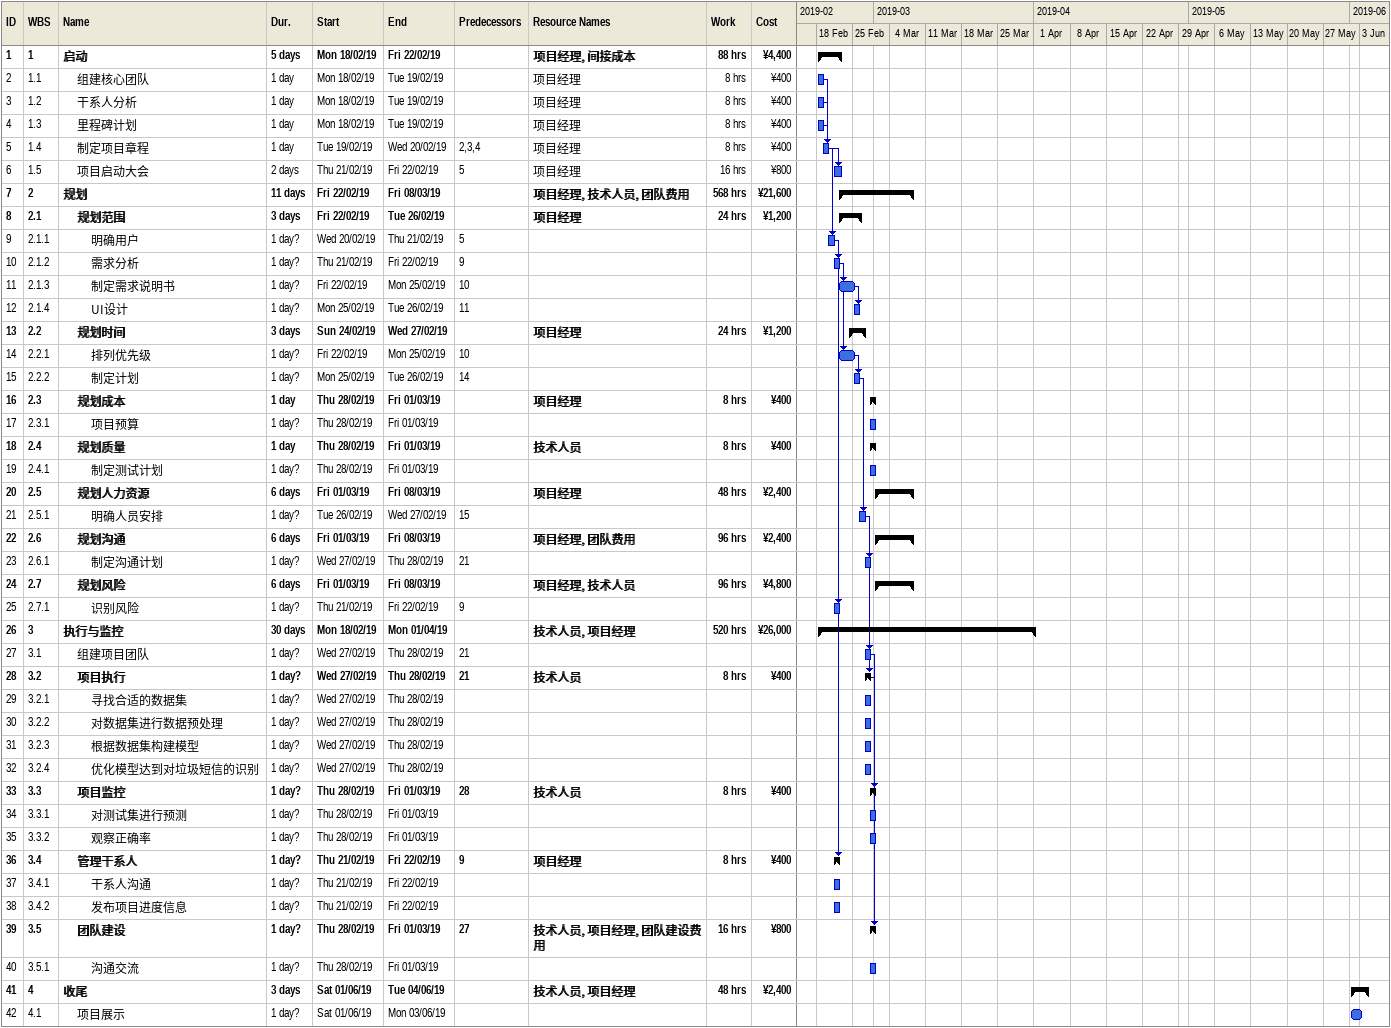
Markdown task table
| ID | WBS | Task | Duration | Start | Finish | Predecessors | Resources | Work (h) | Cost (¥) |
|---|---|---|---|---|---|---|---|---|---|
| 1 | 1 | **启动** | 5d | 2019-02-18 | 2019-02-22 |  | 项目经理, 间接成本 | 88 | 4400 |
| 2 | 1.1 | 组建核心团队 | 1d | 2019-02-18 | 2019-02-19 |  | 项目经理 | 8 | 400 |
| 3 | 1.2 | 干系人分析 | 1d | 2019-02-18 | 2019-02-19 |  | 项目经理 | 8 | 400 |
| 4 | 1.3 | 里程碑计划 | 1d | 2019-02-18 | 2019-02-19 |  | 项目经理 | 8 | 400 |
| 5 | 1.4 | 制定项目章程 | 1d | 2019-02-19 | 2019-02-20 | 2, 3, 4 | 项目经理 | 8 | 400 |
| 6 | 1.5 | 项目启动大会 | 2d | 2019-02-21 | 2019-02-22 | 5 | 项目经理 | 16 | 800 |
| 7 | 2 | **规划** | 11d | 2019-02-22 | 2019-03-08 |  | 项目经理, 技术人员, 团队费用 | 568 | 21600 |
| 8 | 2.1 | **规划范围** | 3d | 2019-02-22 | 2019-02-26 |  | 项目经理 | 24 | 1200 |
| 9 | 2.1.1 | 明确用户 | 1d? | 2019-02-20 | 2019-02-21 | 5 |  |  |  |
| 10 | 2.1.2 | 需求分析 | 1d? | 2019-02-21 | 2019-02-22 | 9 |  |  |  |
| 11 | 2.1.3 | 制定需求说明书 | 1d? | 2019-02-22 | 2019-02-25 | 10 |  |  |  |
| 12 | 2.1.4 | UI设计 | 1d? | 2019-02-25 | 2019-02-26 | 11 |  |  |  |
| 13 | 2.2 | **规划时间** | 3d | 2019-02-24 | 2019-02-27 |  | 项目经理 | 24 | 1200 |
| 14 | 2.2.1 | 排列优先级 | 1d? | 2019-02-22 | 2019-02-25 | 10 |  |  |  |
| 15 | 2.2.2 | 制定计划 | 1d? | 2019-02-25 | 2019-02-26 | 14 |  |  |  |
| 16 | 2.3 | **规划成本** | 1d | 2019-02-28 | 2019-03-01 |  | 项目经理 | 8 | 400 |
| 17 | 2.3.1 | 项目预算 | 1d? | 2019-02-28 | 2019-03-01 |  |  |  |  |
| 18 | 2.4 | **规划质量** | 1d | 2019-02-28 | 2019-03-01 |  | 技术人员 | 8 | 400 |
| 19 | 2.4.1 | 制定测试计划 | 1d? | 2019-02-28 | 2019-03-01 |  |  |  |  |
| 20 | 2.5 | **规划人力资源** | 6d | 2019-03-01 | 2019-03-08 |  | 项目经理 | 48 | 2400 |
| 21 | 2.5.1 | 明确人员安排 | 1d? | 2019-02-26 | 2019-02-27 | 15 |  |  |  |
| 22 | 2.6 | **规划沟通** | 6d | 2019-03-01 | 2019-03-08 |  | 项目经理, 团队费用 | 96 | 2400 |
| 23 | 2.6.1 | 制定沟通计划 | 1d? | 2019-02-27 | 2019-02-28 | 21 |  |  |  |
| 24 | 2.7 | **规划风险** | 6d | 2019-03-01 | 2019-03-08 |  | 项目经理, 技术人员 | 96 | 4800 |
| 25 | 2.7.1 | 识别风险 | 1d? | 2019-02-21 | 2019-02-22 | 9 |  |  |  |
| 26 | 3 | **执行与监控** | 30d | 2019-02-18 | 2019-04-01 |  | 技术人员, 项目经理 | 520 | 26000 |
| 27 | 3.1 | 组建项目团队 | 1d? | 2019-02-27 | 2019-02-28 | 21 |  |  |  |
| 28 | 3.2 | **项目执行** | 1d? | 2019-02-27 | 2019-02-28 | 21 | 技术人员 | 8 | 400 |
| 29 | 3.2.1 | 寻找合适的数据集 | 1d? | 2019-02-27 | 2019-02-28 |  |  |  |  |
| 30 | 3.2.2 | 对数据集进行数据预处理 | 1d? | 2019-02-27 | 2019-02-28 |  |  |  |  |
| 31 | 3.2.3 | 根据数据集构建模型 | 1d? | 2019-02-27 | 2019-02-28 |  |  |  |  |
| 32 | 3.2.4 | 优化模型达到对垃圾短信的识别 | 1d? | 2019-02-27 | 2019-02-28 |  |  |  |  |
| 33 | 3.3 | **项目监控** | 1d? | 2019-02-28 | 2019-03-01 | 28 | 技术人员 | 8 | 400 |
| 34 | 3.3.1 | 对测试集进行预测 | 1d? | 2019-02-28 | 2019-03-01 |  |  |  |  |
| 35 | 3.3.2 | 观察正确率 | 1d? | 2019-02-28 | 2019-03-01 |  |  |  |  |
| 36 | 3.4 | **管理干系人** | 1d? | 2019-02-21 | 2019-02-22 | 9 | 项目经理 | 8 | 400 |
| 37 | 3.4.1 | 干系人沟通 | 1d? | 2019-02-21 | 2019-02-22 |  |  |  |  |
| 38 | 3.4.2 | 发布项目进度信息 | 1d? | 2019-02-21 | 2019-02-22 |  |  |  |  |
| 39 | 3.5 | **团队建设** | 1d? | 2019-02-28 | 2019-03-01 | 27 | 技术人员, 项目经理, 团队建设费用 | 16 | 800 |
| 40 | 3.5.1 | 沟通交流 | 1d? | 2019-02-28 | 2019-03-01 |  |  |  |  |
| 41 | 4 | **收尾** | 3d | 2019-06-01 | 2019-06-04 |  | 技术人员, 项目经理 | 48 | 2400 |
| 42 | 4.1 | 项目展示 | 1d? | 2019-06-01 | 2019-06-03 |  |  |  |  |
